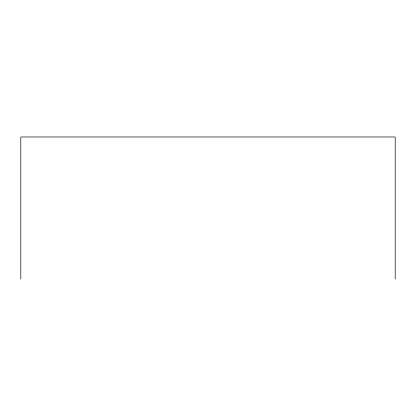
<?xml version="1.0" encoding="UTF-8"?>
<svg xmlns="http://www.w3.org/2000/svg" width="416" height="416" viewBox="0 0 416 416"><rect width="100%" height="100%" fill="white"/><g stroke="black" fill="none" stroke-linecap="round" stroke-linejoin="round"><path stroke-width="0.62" d="M395.2 279.027L395.2 136.973L20.8 136.973L20.8 279.027"/></g></svg>
